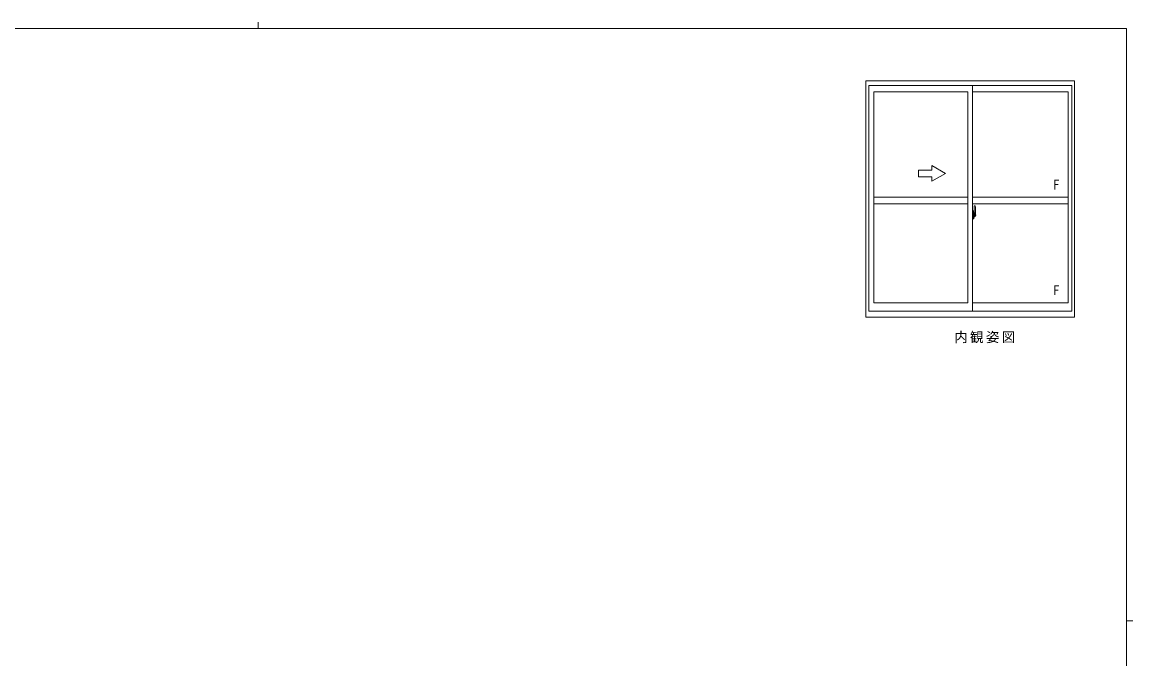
# Model space of a CAD drawing. Units: millimetres on the paper. Extents: x -420 to 373, y -297 to 267.
# Drawn here: x -137.2 to 355.1, y -14.9 to 267.2 of the extents above; entities that cross this region are included whole.
import ezdxf
from ezdxf.enums import TextEntityAlignment as Align

# ---------------------------------------------------------------- set-up
doc = ezdxf.new("R2010")
doc.units = ezdxf.units.MM
doc.linetypes.add('CHAIN2', pattern=[12, 9, -1, 1, -1])
doc.layers.add('0-1_YKK_ZWAK', color=7, linetype='Continuous', lineweight=9)
doc.layers.add('0-6_YKK_A1', color=4, linetype='Continuous', lineweight=9)
doc.layers.add('0-2_USER1', color=3, linetype='Continuous')
doc.styles.add('ＭＳ ゴシック', font='')
doc.styles.get('ＭＳ ゴシック').set_extended_font_data('MS Gothic')

msp = doc.modelspace()

# ---------------------------------------------------------------- linework, layer by layer
at = {"layer": '0-1_YKK_ZWAK'}
for p, q in [((-32.686, 267.2), (-32.686, 264.4)), ((352.3, 264.4), (-417.7, 264.4)), ((352.3, 264.4), (352.3, -260.6)), ((352.3, 1.9), (355.1, 1.9))]:
    msp.add_line(p, q, dxfattribs=at)
at = {"layer": '0-6_YKK_A1'}
for p, q in [((236.784, 241.192), (329.284, 241.192)), ((236.784, 136.442), (236.784, 241.192)), ((238.034, 239.192), (328.034, 239.192)), ((240.284, 142.892), (240.284, 236.342)), ((240.284, 236.342), (282.034, 236.342)), ((282.034, 142.892), (282.034, 236.342)), ((284.034, 139.192), (284.034, 239.192)), ((284.034, 236.342), (326.484, 236.342)), ((326.484, 236.342), (326.484, 142.892)), ((328.034, 239.192), (328.034, 139.192)), ((329.284, 241.192), (329.284, 136.442)), ((266.034, 201.692), (266.034, 203.656)), ((272.034, 200.192), (266.034, 203.656)), ((260.034, 201.692), (260.034, 198.692)), ((266.034, 201.692), (260.034, 201.692)), ((260.034, 198.692), (266.034, 198.692)), ((272.034, 200.192), (266.034, 196.728)), ((266.034, 196.728), (266.034, 198.692)), ((282.034, 189.692), (240.284, 189.692)), ((284.034, 189.692), (326.484, 189.692)), ((282.034, 186.692), (240.284, 186.692)), ((284.034, 186.692), (326.484, 186.692)), ((284.034, 183.617), (284.034, 180.117)), ((284.459, 183.603), (284.034, 183.617)), ((284.049, 182.227), (284.049, 182.221)), ((284.049, 182.227), (284.049, 181.158)), ((284.064, 182.241), (284.524, 182.225)), ((284.169, 182.357), (284.169, 182.287)), ((284.194, 182.382), (284.354, 182.382)), ((284.354, 182.262), (284.194, 182.262)), ((284.379, 182.357), (284.379, 182.287)), ((284.459, 183.603), (284.459, 182.617)), ((284.484, 183.572), (284.459, 183.572)), ((284.459, 183.572), (284.459, 182.617)), ((284.459, 182.617), (284.584, 182.617)), ((284.459, 182.617), (284.585, 182.613)), ((284.484, 183.597), (284.559, 183.597)), ((284.484, 183.597), (284.484, 182.642)), ((284.484, 182.642), (284.609, 182.642)), ((284.549, 182.201), (284.549, 181.184)), ((284.561, 182.202), (284.57, 182.203)), ((284.561, 182.202), (284.561, 182.202)), ((284.561, 182.202), (284.561, 181.533)), ((284.57, 182.203), (284.58, 182.209)), ((284.58, 182.209), (284.592, 182.221)), ((284.584, 182.617), (284.584, 182.642)), ((284.592, 182.221), (284.605, 182.248)), ((284.605, 182.248), (284.609, 182.275)), ((284.609, 183.547), (284.609, 182.642)), ((284.609, 182.275), (284.609, 182.588)), ((284.709, 182.441), (284.609, 182.442)), ((284.734, 185.842), (284.734, 182.582)), ((284.734, 182.622), (284.734, 182.063)), ((284.734, 182.582), (284.749, 182.582)), ((284.734, 182.063), (284.734, 182.416)), ((284.734, 182.125), (284.734, 182.36)), ((284.734, 182.167), (284.809, 182.167)), ((284.749, 182.582), (284.749, 182.285)), ((284.749, 182.285), (284.924, 182.285)), ((285.193, 185.851), (284.76, 185.866)), ((284.809, 182.625), (284.809, 182.285)), ((284.809, 182.457), (284.809, 182.507)), ((284.809, 182.285), (284.809, 182.063)), ((284.809, 182.285), (284.809, 182.063)), ((284.846, 182.735), (285.234, 182.735)), ((285.209, 182.662), (284.846, 182.662)), ((284.924, 182.285), (284.924, 181.467)), ((285.209, 181.682), (285.209, 182.662)), ((285.234, 181.675), (285.234, 182.735)), ((285.434, 183.597), (285.434, 181.38)), ((284.034, 182.005), (284.049, 182.005)), ((284.034, 181.68), (284.049, 181.68)), ((284.459, 180.132), (284.034, 180.117)), ((284.524, 181.16), (284.064, 181.143)), ((284.084, 181.267), (284.084, 181.21)), ((284.109, 181.292), (284.459, 181.292)), ((284.459, 181.185), (284.109, 181.185)), ((284.459, 181.117), (284.585, 181.122)), ((284.459, 181.117), (284.584, 181.117)), ((284.459, 180.162), (284.459, 181.117)), ((284.459, 181.117), (284.459, 180.132)), ((284.484, 180.162), (284.459, 180.162)), ((284.484, 181.267), (284.484, 181.21)), ((284.484, 181.092), (284.609, 181.092)), ((284.484, 180.137), (284.484, 181.092)), ((284.484, 180.137), (284.559, 180.137)), ((284.566, 181.532), (284.561, 181.533)), ((284.577, 181.528), (284.566, 181.532)), ((284.585, 181.522), (284.577, 181.528)), ((284.584, 181.117), (284.584, 181.092)), ((284.594, 181.51), (284.585, 181.522)), ((284.601, 181.497), (284.594, 181.51)), ((284.609, 181.468), (284.601, 181.497)), ((284.609, 181.46), (284.609, 181.468)), ((284.609, 181.147), (284.609, 181.46)), ((284.609, 181.292), (284.709, 181.294)), ((284.609, 180.187), (284.609, 181.092)), ((284.639, 182.063), (284.639, 181.865)), ((284.809, 182.063), (284.639, 182.063)), ((284.639, 181.865), (284.639, 181.84)), ((284.809, 181.865), (284.639, 181.865)), ((284.639, 181.84), (284.809, 181.84)), ((284.734, 181.84), (284.734, 181.042)), ((284.734, 181.319), (284.734, 181.84)), ((284.809, 181.765), (284.809, 181.84)), ((284.809, 181.84), (284.809, 181.042)), ((284.809, 181.72), (284.809, 181.765)), ((284.909, 181.765), (284.809, 181.765)), ((284.809, 181.526), (284.809, 181.72)), ((284.809, 181.696), (284.809, 181.426)), ((284.809, 181.472), (284.809, 181.526)), ((284.909, 181.526), (284.809, 181.526)), ((284.809, 181.467), (284.809, 181.472)), ((284.909, 181.472), (284.809, 181.472)), ((284.909, 181.467), (284.809, 181.467)), ((284.809, 181.426), (284.821, 181.426)), ((284.809, 181.324), (284.809, 181.273)), ((284.812, 181.257), (284.815, 181.251)), ((284.815, 181.251), (284.82, 181.245)), ((284.82, 181.245), (284.831, 181.237)), ((284.831, 181.237), (284.846, 181.233)), ((284.846, 181.233), (284.863, 181.232)), ((285.009, 181.004), (284.846, 181.004)), ((284.846, 180.929), (285.034, 180.929)), ((285.144, 181.232), (284.855, 181.232)), ((284.863, 181.232), (284.874, 181.234)), ((284.874, 181.234), (284.885, 181.237)), ((284.885, 181.237), (284.909, 181.247)), ((284.909, 181.84), (284.909, 182.038)), ((284.909, 181.954), (284.924, 181.954)), ((284.909, 181.765), (284.909, 181.84)), ((284.909, 181.84), (284.909, 181.84)), ((284.909, 181.72), (284.909, 181.765)), ((284.909, 181.472), (284.909, 181.526)), ((284.909, 181.467), (284.909, 181.472)), ((285.144, 181.467), (284.909, 181.467)), ((284.909, 181.247), (284.909, 181.248)), ((284.924, 181.502), (284.964, 181.502)), ((284.964, 181.502), (284.964, 181.467)), ((284.964, 181.495), (285.179, 181.495)), ((285.034, 180.979), (285.034, 180.929)), ((285.034, 180.929), (285.056, 180.96)), ((285.056, 180.96), (285.067, 180.976)), ((285.144, 181.378), (285.144, 181.467)), ((285.144, 181.426), (285.179, 181.426)), ((285.144, 181.232), (285.144, 181.248)), ((285.179, 181.495), (285.179, 181.323)), ((285.386, 181.33), (285.179, 181.323)), ((285.233, 181.635), (285.234, 181.672)), ((282.034, 142.892), (240.284, 142.892)), ((326.484, 142.892), (284.034, 142.892)), ((329.284, 136.442), (236.784, 136.442))]:
    msp.add_line(p, q, dxfattribs=at)
at = {"layer": '0-6_YKK_A1', "linetype": 'CHAIN2'}
msp.add_line((285.606, 181.692), (283.869, 181.692), dxfattribs=at)
at = {"layer": '0-6_YKK_A1'}
for points in [[(328.034, 139.192), (238.034, 139.192), (238.034, 239.192)], [(284.049, 182.227), (284.051, 182.234), (284.057, 182.24), (284.064, 182.241)], [(284.547, 182.209), (284.549, 182.205), (284.549, 182.201)], [(284.064, 181.143), (284.057, 181.145), (284.051, 181.15), (284.049, 181.158)], [(284.549, 181.184), (284.549, 181.18), (284.547, 181.175)], [(284.809, 182.063), (284.859, 182.06), (284.896, 182.05), (284.909, 182.038)], [(284.809, 181.865), (284.88, 181.858), (284.909, 181.84)], [(284.909, 181.84), (284.809, 181.84), (284.809, 181.84)], [(284.909, 181.526), (284.909, 181.72), (284.809, 181.72)], [(284.809, 181.467), (284.809, 181.337), (284.809, 181.324)], [(284.812, 181.257), (284.81, 181.265), (284.809, 181.273)], [(285.144, 181.248), (285.144, 181.378), (284.909, 181.378)], [(285.233, 181.625), (285.234, 181.672), (285.234, 181.675)]]:
    msp.add_lwpolyline(points, dxfattribs=at)
for centre, radius, start, end in [((284.194, 182.357), 0.025, 90, 180), ((284.194, 182.287), 0.025, 180, 270), ((284.354, 182.357), 0.025, 0, 90), ((284.354, 182.287), 0.025, 270, 0), ((284.524, 182.2), 0.0254, 22.09753, 91.00793), ((284.559, 183.547), 0.05, 0, 90), ((284.584, 182.588), 0.025, 0, 88), ((284.709, 182.416), 0.025, 0, 88.99998), ((284.846, 182.622), 0.113, 90, 180), ((284.759, 185.842), 0.025, 88, 180), ((284.846, 182.625), 0.0375, 90, 180), ((285.192, 185.801), 0.05, 9.79346, 88), ((285.209, 182.687), 0.025, 270, 0), ((272.184, 183.556), 13.25, 0.17856, 9.79346), ((284.109, 181.267), 0.025, 90, 180), ((284.109, 181.21), 0.025, 180, 270), ((284.459, 181.267), 0.025, 0, 90), ((284.459, 181.21), 0.025, 270, 0), ((284.524, 181.185), 0.0256, 269.33273, 337.56177), ((284.559, 180.187), 0.05, 270, 0), ((284.584, 181.147), 0.025, 271.99998, 0), ((284.709, 181.319), 0.025, 270.99997, 0), ((284.846, 181.042), 0.113, 180, 270), ((284.846, 181.042), 0.0375, 180, 270), ((284.904, 181.473), 0.095, 183.2594, 273.08768), ((284.324, 181.556), 0.88, 321.17381, 347.94702), ((285.009, 180.979), 0.025, 0, 90), ((284.285, 181.536), 0.933, 323.36708, 346.8425), ((283.926, 181.614), 1.307, 330.76877, 347.14854), ((284.324, 181.556), 0.88, 347.94702, 350.0179), ((283.737, 181.642), 1.472, 350.6691, 1.57924), ((284.285, 181.536), 0.933, 346.8425, 351.37085), ((283.926, 181.614), 1.307, 347.14854, 0.46379), ((283.758, 181.673), 1.476, 349.18681, 0.08105), ((285.384, 181.38), 0.05, 272, 0)]:
    msp.add_arc(centre, radius, start, end, dxfattribs=at)

# ---------------------------------------------------------------- texts
at = {"layer": '0-2_USER1', "insert": (275.941, 124.949), "char_height": 4.399, "attachment_point": 7, "style": 'ＭＳ ゴシック'}
msp.add_mtext('\\T1.17;内観姿図', dxfattribs=at)
at = {"layer": '0-6_YKK_A1', "color": 3, "style": 'ＭＳ ゴシック'}
for p in [(319.644, 191.729), (319.644, 144.929)]:
    msp.add_text('F', height=4.399, dxfattribs=at).set_placement(p, align=Align.BOTTOM_LEFT)

doc.saveas('drawing.dxf')
